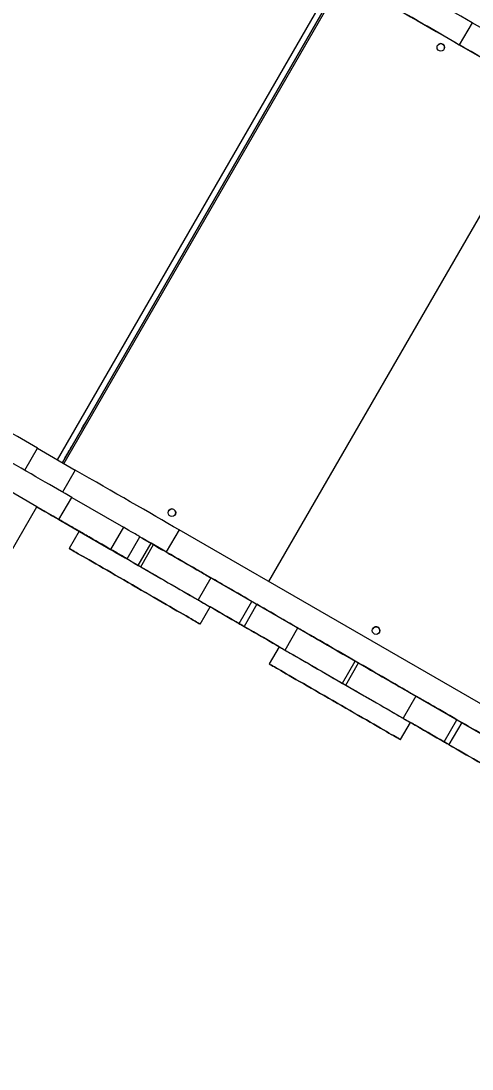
# Model space of a CAD drawing. Header units: millimetres. Extents: x -9848 to 7178, y -5300 to 6667.
# Drawn here: x 731 to 1207, y -2025 to -918 of the extents above; entities that cross this region are included whole.
import ezdxf

# ---------------------------------------------------------------- set-up
doc = ezdxf.new("R2010")
doc.units = ezdxf.units.MM
for name, color, linetype in [('DIKOM_ОБЪЕКТ', 7, 'Continuous'), ('DIKOM_РАЗМЕР_ЗОНА', 7, 'Continuous'), ('DIKOM_РАЗМЕР_ОБЪЕКТА', 7, 'Continuous')]:
    doc.layers.add(name, color=color, linetype=linetype)
doc.styles.add('style1', font='arial.ttf', dxfattribs={"width": 0.8})
doc.dimstyles.new('1-50', dxfattribs={"dimtxt": 300, "dimasz": 200, "dimexe": 100, "dimexo": 0, "dimgap": 100, "dimtad": 0, "dimdec": 0, "dimtxsty": 'style1', "dimcen": 0, "dimclrd": 7, "dimclre": 7, "dimadec": 1, "dimazin": 2, "dimtfac": 1, "dimtdec": 0, "dimtmove": 1, "dimatfit": 3, "dimfxl": 0, "dimlwd": 25, "dimlwe": 18, "dimarcsym": 0})

# ---------------------------------------------------------------- blocks, each defined once
blk = doc.blocks.new('*D21')
at = {"layer": 'Defpoints', "color": 0, "transparency": 16777216}
for p in [(4614.2, 781.1), (-7848.5, -207.2), (-7848.5, -4134.2)]:
    blk.add_point(p, dxfattribs=at)
at = {"layer": 'DIKOM_РАЗМЕР_ОБЪЕКТА', "color": 7, "lineweight": 18, "transparency": 16777216}
for p, q in [((4614.2, 781.1), (4614.2, -4234.2)), ((-7848.5, -207.2), (-7848.5, -4234.2))]:
    blk.add_line(p, q, dxfattribs=at)
at = {"layer": 'DIKOM_РАЗМЕР_ОБЪЕКТА', "color": 7, "lineweight": 25, "transparency": 16777216}
for p, q in [((-7648.5, -4134.2), (-2616.9, -4134.2)), ((4414.2, -4134.2), (-1537.1, -4134.2))]:
    blk.add_line(p, q, dxfattribs=at)
at = {"layer": 'DIKOM_РАЗМЕР_ОБЪЕКТА', "color": 7, "transparency": 16777216}
for points in [[(-7648.5, -4100.8), (-7648.5, -4167.5), (-7848.5, -4134.2)], [(4414.2, -4100.8), (4414.2, -4167.5), (4614.2, -4134.2)]]:
    blk.add_solid(points, dxfattribs=at)
at = {"layer": 'DIKOM_РАЗМЕР_ОБЪЕКТА', "color": 0, "transparency": 16777216, "insert": (-2077, -4134.2), "char_height": 300, "attachment_point": 5, "style": 'style1'}
blk.add_mtext('12450', dxfattribs=at)
blk = doc.blocks.new('*D19')
at = {"layer": 'Defpoints', "color": 0, "transparency": 16777216}
for p in [(6614.2, 297.4), (-9848.5, -323.2), (6614.2, -5102.9)]:
    blk.add_point(p, dxfattribs=at)
at = {"layer": 'DIKOM_РАЗМЕР_ЗОНА', "color": 7, "lineweight": 18, "transparency": 16777216}
for p, q in [((6614.2, 297.4), (6614.2, -5202.9)), ((-9848.5, -323.2), (-9848.5, -5202.9))]:
    blk.add_line(p, q, dxfattribs=at)
at = {"layer": 'DIKOM_РАЗМЕР_ЗОНА', "color": 7, "lineweight": 25, "transparency": 16777216}
for p, q in [((-9648.5, -5102.9), (-2606.9, -5102.9)), ((6414.2, -5102.9), (-1527.1, -5102.9))]:
    blk.add_line(p, q, dxfattribs=at)
at = {"layer": 'DIKOM_РАЗМЕР_ЗОНА', "color": 7, "transparency": 16777216}
for points in [[(-9648.5, -5069.6), (-9648.5, -5136.3), (-9848.5, -5102.9)], [(6414.2, -5069.6), (6414.2, -5136.3), (6614.2, -5102.9)]]:
    blk.add_solid(points, dxfattribs=at)
at = {"layer": 'DIKOM_РАЗМЕР_ЗОНА', "color": 0, "transparency": 16777216, "insert": (-2067, -5102.9), "char_height": 300, "attachment_point": 5, "style": 'style1'}
blk.add_mtext('16450', dxfattribs=at)

msp = doc.modelspace()

# ---------------------------------------------------------------- linework, layer by layer
at = {"layer": 'DIKOM_ОБЪЕКТ', "color": 7, "linetype": 'Continuous', "lineweight": 15}
for p, q in [((769.4, -1381.3), (1065.3, -868.6)), ((774.6, -1384.3), (1070.5, -871.6)), ((774.6, -1384.3), (1070.5, -871.6)), ((1070.5, -871.6), (774.6, -1384.3)), ((1072.1, -872.5), (776.1, -1385.2)), ((1207.4, -919.4), (1193.9, -942.8)), ((1811.8, -1268.5), (1207.4, -919.4)), ((1177.8, -933.5), (1172.6, -930.5)), ((1193.9, -942.8), (1798.3, -1291.9)), ((992.6, -1510.2), (1288.6, -997.5)), ((992.6, -1510.2), (1288.6, -997.5)), ((734.9, -1392.5), (748.4, -1369.2)), ((748.4, -1369.2), (788.3, -1392.2)), ((747.6, -1431), (661, -1381)), ((788.3, -1392.2), (774.8, -1415.6)), ((771, -1444.5), (784.5, -1421.1)), ((784.5, -1421.1), (839.1, -1452.7)), ((697.5, -1517.8), (747.5, -1431.2)), ((697.6, -1517.6), (747.6, -1431)), ((747.6, -1431), (747.5, -1431.2)), ((747.5, -1431.1), (771.6, -1445)), ((771.6, -1445), (747.5, -1431.1)), ((747.5, -1431.1), (747.5, -1431.1)), ((747.5, -1431.1), (747.5, -1431.1)), ((771, -1444.5), (825.6, -1476.1)), ((771.6, -1445), (771.6, -1445)), ((792.2, -1456.9), (773.3, -1446)), ((792.2, -1456.9), (781.7, -1475.1)), ((782.9, -1451.5), (782.9, -1451.5)), ((782.9, -1451.5), (782.9, -1451.5)), ((788.1, -1454.5), (792.2, -1456.9)), ((788.1, -1454.5), (792.2, -1456.9)), ((788.1, -1454.5), (788.1, -1454.5)), ((789.8, -1455.5), (792.2, -1456.9)), ((792.2, -1456.9), (789.8, -1455.5)), ((789.8, -1455.5), (789.8, -1455.5)), ((794.2, -1458), (794.2, -1458)), ((794.2, -1458), (794.2, -1458)), ((794.2, -1458), (794.2, -1458)), ((839.1, -1452.7), (825.6, -1476.1)), ((897.9, -1455.5), (884.4, -1478.8)), ((1502.3, -1804.5), (897.9, -1455.5)), ((843.1, -1486.2), (856.6, -1462.8)), ((854.8, -1493), (868.3, -1469.6)), ((857.4, -1494.5), (870.9, -1471.1)), ((868.3, -1469.6), (863.1, -1466.6)), ((868.3, -1469.6), (870.9, -1471.1)), ((884.4, -1478.8), (1488.8, -1827.9)), ((854.8, -1493), (857.4, -1494.5)), ((931.5, -1506.1), (918, -1529.5)), ((925.4, -1502.6), (925.4, -1502.6)), ((918, -1529.5), (918, -1529.5)), ((920.3, -1555.1), (930.8, -1536.9)), ((931.8, -1537.5), (931.8, -1537.5)), ((961.3, -1554.5), (974.8, -1531.1)), ((980, -1534.1), (966.5, -1557.5)), ((974.8, -1531.1), (980, -1534.1)), ((961.3, -1554.5), (966.5, -1557.5)), ((1009.8, -1582.5), (1023.3, -1559.1)), ((1009.8, -1582.5), (1023.3, -1559.1)), ((1023.3, -1559.1), (1023.3, -1559.1)), ((1003.7, -1579), (993.2, -1597.2)), ((998.5, -1576), (998.5, -1576)), ((998.5, -1576), (998.5, -1576)), ((1003.7, -1579.1), (1003.1, -1578.7)), ((1009.8, -1582.5), (1009.8, -1582.5)), ((1070.4, -1617.5), (1083.9, -1594.1)), ((1083.9, -1594.1), (1078.7, -1591.1)), ((1083.9, -1594.1), (1087.4, -1596.1)), ((1073.9, -1619.5), (1087.4, -1596.1)), ((1070.4, -1617.5), (1073.9, -1619.5)), ((1141.1, -1627.1), (1141.1, -1627.1)), ((1148, -1631.1), (1134.5, -1654.5)), ((1131.8, -1677.2), (1142.3, -1659)), ((1134.5, -1654.5), (1134.5, -1654.5)), ((1142.3, -1659), (1142.3, -1659)), ((1142.3, -1659), (1142.3, -1659)), ((1142.3, -1659), (1142.3, -1659)), ((1177.8, -1679.5), (1191.3, -1656.1)), ((1196.5, -1659.1), (1183, -1682.5)), ((1191.3, -1656.1), (1196.5, -1659.1)), ((1147.5, -1662), (1147.5, -1662)), ((1177.8, -1679.5), (1183, -1682.5))]:
    msp.add_line(p, q, dxfattribs=at)
at = {"layer": 'DIKOM_ОБЪЕКТ', "color": 7, "linetype": 'Continuous', "lineweight": 15, "flags": 128}
for points in [[(1207.4, -919.4), (1201.5, -916), (1195.5, -912.5), (1189.3, -908.9), (1182.9, -905.3), (1176.4, -901.5), (1169.7, -897.6), (1162.9, -893.7), (1155.9, -889.7), (1148.9, -885.6), (1141.8, -881.5), (1134.6, -877.4), (1127.3, -873.2), (1120, -868.9), (1112.6, -864.7), (1105.2, -860.4), (1097.8, -856.1)], [(1084.3, -879.5), (1091.7, -883.8), (1099.1, -888), (1106.5, -892.3), (1113.8, -896.5), (1121.1, -900.7), (1128.3, -904.9), (1135.4, -909), (1142.4, -913.1), (1149.4, -917.1), (1156.2, -921), (1162.9, -924.9), (1169.4, -928.6), (1175.8, -932.3), (1182, -935.9), (1188, -939.4), (1193.9, -942.8)], [(1172.6, -930.5), (1168.3, -928), (1164.1, -925.6), (1159.9, -923.2), (1155.7, -920.8), (1151.7, -918.5), (1147.8, -916.2), (1144, -914), (1140.4, -911.9), (1136.9, -909.9), (1133.7, -908.1), (1130.7, -906.3), (1127.9, -904.7), (1125.4, -903.3), (1123.1, -901.9), (1121.1, -900.8), (1119.4, -899.8), (1118, -899), (1116.9, -898.3), (1116.1, -897.9), (1115.6, -897.6), (1115.4, -897.5)], [(1234.9, -966.5), (1234.8, -966.4), (1234.3, -966.2), (1233.5, -965.7), (1232.4, -965.1), (1231, -964.2), (1229.3, -963.2), (1227.3, -962.1), (1225, -960.8), (1222.5, -959.3), (1219.7, -957.7), (1216.7, -956), (1213.4, -954.1), (1210, -952.1), (1206.4, -950), (1202.6, -947.8), (1198.7, -945.6), (1194.6, -943.2), (1190.5, -940.9), (1186.3, -938.4), (1182.1, -936), (1177.8, -933.5)], [(748.4, -1369.2), (744.1, -1366.7), (739.8, -1364.2), (735.5, -1361.7), (731.4, -1359.3), (727.2, -1356.9), (723.2, -1354.6), (719.4, -1352.4), (715.7, -1350.3), (712.1, -1348.2), (708.7, -1346.3), (705.6, -1344.4), (702.6, -1342.7), (699.9, -1341.2), (697.4, -1339.7), (695.2, -1338.5), (693.3, -1337.3), (691.6, -1336.4), (690.3, -1335.6), (689.2, -1335), (688.4, -1334.5), (688, -1334.3), (687.8, -1334.2)], [(800, -1340.2), (799.9, -1340.3), (799.7, -1340.8), (799.2, -1341.5), (798.7, -1342.5), (798, -1343.6), (797.4, -1344.8), (796.7, -1345.9), (796.1, -1347), (795.6, -1347.8), (795.2, -1348.5), (795, -1348.8), (795, -1348.8), (795.2, -1348.5), (795.6, -1347.8), (796.1, -1347), (796.7, -1345.9), (797.4, -1344.8), (798, -1343.6), (798.7, -1342.5), (799.2, -1341.5), (799.7, -1340.8), (799.9, -1340.3), (800, -1340.2)], [(784.5, -1367), (784.4, -1367.2), (784.2, -1367.6), (783.7, -1368.4), (783.1, -1369.4), (782.4, -1370.7), (781.6, -1372.1), (780.7, -1373.6), (779.9, -1375.1), (779, -1376.5), (778.3, -1377.8), (777.6, -1379), (777.1, -1379.9), (776.7, -1380.5), (776.5, -1380.8), (776.5, -1380.8), (776.7, -1380.5), (777.1, -1379.9), (777.6, -1379), (778.3, -1377.8), (779, -1376.5), (779.9, -1375.1), (780.7, -1373.6), (781.6, -1372.1), (782.4, -1370.7), (783.1, -1369.4), (783.7, -1368.4), (784.2, -1367.6), (784.4, -1367.2), (784.5, -1367)], [(784.5, -1421.1), (781.1, -1419.2), (777.5, -1417.1), (773.7, -1414.9), (769.6, -1412.6), (765.4, -1410.1), (760.9, -1407.6), (756.3, -1404.9), (751.5, -1402.1), (746.6, -1399.3), (741.6, -1396.4), (736.5, -1393.4), (731.2, -1390.4), (726, -1387.4), (720.7, -1384.3), (715.3, -1381.2)], [(897.9, -1455.5), (892, -1452.1), (886, -1448.6), (879.8, -1445), (873.4, -1441.3), (866.9, -1437.6), (860.2, -1433.7), (853.4, -1429.8), (846.4, -1425.8), (839.4, -1421.7), (832.3, -1417.6), (825.1, -1413.4), (817.8, -1409.2), (810.5, -1405), (803.1, -1400.7), (795.7, -1396.5), (788.3, -1392.2)], [(773.3, -1446), (770.4, -1444.4), (767.6, -1442.7), (764.8, -1441.1), (762.1, -1439.5), (759.5, -1438.1), (757.1, -1436.7), (755, -1435.4), (753, -1434.3), (751.3, -1433.3), (749.9, -1432.5), (748.8, -1431.9), (748, -1431.4), (747.5, -1431.1), (747.5, -1431.1)], [(747.6, -1431), (751.9, -1433.5), (756.1, -1436), (760.2, -1438.3), (764, -1440.5), (767.6, -1442.6), (771, -1444.5)], [(766.2, -1441.8), (766, -1441.7), (765.6, -1441.5), (764.9, -1441.1), (764, -1440.6), (763, -1440), (761.9, -1439.4), (761, -1438.8), (760.2, -1438.4), (759.6, -1438), (759.3, -1437.8), (759.3, -1437.8), (759.6, -1438), (760.2, -1438.4), (761, -1438.8), (761.9, -1439.4), (763, -1440), (764, -1440.6), (764.9, -1441.1), (765.6, -1441.5), (766, -1441.7), (766.2, -1441.8)], [(776.1, -1447.5), (776, -1447.5), (775.5, -1447.2), (774.8, -1446.8), (773.9, -1446.3), (772.9, -1445.7), (771.9, -1445.1), (770.9, -1444.5), (770.1, -1444.1), (769.5, -1443.7), (769.2, -1443.6), (769.2, -1443.6), (769.5, -1443.7), (770.1, -1444.1), (770.9, -1444.5), (771.9, -1445.1), (772.9, -1445.7), (773.9, -1446.3), (774.8, -1446.8), (775.5, -1447.2), (776, -1447.5), (776.1, -1447.5)], [(771.6, -1445), (774.4, -1446.5), (777, -1448.1), (779.6, -1449.6), (782.1, -1451), (784.4, -1452.4), (786.6, -1453.6), (788.5, -1454.7), (790.2, -1455.7), (791.6, -1456.5), (792.7, -1457.1), (793.5, -1457.6), (794, -1457.9), (794.2, -1458)], [(786.2, -1453.4), (784.6, -1452.4), (782.9, -1451.4), (781.1, -1450.4), (779.3, -1449.4), (777.4, -1448.3), (775.5, -1447.2), (773.6, -1446.1), (771.6, -1445)], [(789.8, -1455.5), (788.5, -1454.7), (787.2, -1454), (786, -1453.3), (784.9, -1452.7), (784, -1452.2), (783.4, -1451.8), (783, -1451.6), (782.9, -1451.5)], [(782.9, -1451.5), (783, -1451.6), (783.4, -1451.8), (784, -1452.2), (784.9, -1452.7), (786, -1453.3), (787.2, -1454), (788.5, -1454.7), (789.8, -1455.5)], [(799.7, -1461.2), (799.4, -1461), (798.8, -1460.6), (797.9, -1460.1), (796.8, -1459.5), (795.5, -1458.7), (794, -1457.9), (792.4, -1457), (790.8, -1456), (789.2, -1455.1), (787.6, -1454.2), (786.2, -1453.4)], [(792.2, -1456.9), (792.4, -1457), (792.8, -1457.2), (793.6, -1457.7), (794.7, -1458.3), (796.1, -1459.1), (797.7, -1460.1), (799.7, -1461.2), (801.9, -1462.5), (804.4, -1463.9), (807.1, -1465.5), (810.1, -1467.2), (813.3, -1469.1), (816.8, -1471.1), (820.4, -1473.2), (824.2, -1475.4), (828.2, -1477.7), (832.3, -1480), (836.6, -1482.5), (841, -1485), (845.4, -1487.6), (850, -1490.2), (854.6, -1492.9), (859.2, -1495.5), (863.8, -1498.2), (868.4, -1500.9), (873, -1503.5), (877.6, -1506.2), (882, -1508.7), (886.4, -1511.3), (890.7, -1513.7), (894.8, -1516.1), (898.8, -1518.4), (902.6, -1520.6), (906.2, -1522.7), (909.7, -1524.7), (912.9, -1526.5), (915.9, -1528.3), (918.6, -1529.9), (921.1, -1531.3), (923.3, -1532.6), (925.3, -1533.7), (927, -1534.7), (928.3, -1535.5), (929.4, -1536.1), (930.2, -1536.5), (930.6, -1536.8), (930.8, -1536.9)], [(794.2, -1458), (794.3, -1458.1), (794.8, -1458.3), (795.5, -1458.8), (796.6, -1459.4), (798, -1460.2), (799.6, -1461.1), (801.6, -1462.3), (803.8, -1463.5), (806.2, -1465), (809, -1466.5), (811.9, -1468.2), (815.1, -1470.1), (818.4, -1472), (822, -1474.1), (825.7, -1476.2), (829.6, -1478.4), (833.6, -1480.8), (837.7, -1483.1), (841.9, -1485.5), (846.1, -1488), (850.4, -1490.5), (854.8, -1493)], [(837, -1482.7), (832.3, -1479.9), (827.8, -1477.4), (823.6, -1475), (819.8, -1472.7), (816.2, -1470.7), (812.9, -1468.8), (810, -1467.1), (807.3, -1465.6), (804.9, -1464.2), (802.9, -1463), (801.1, -1462), (799.7, -1461.2)], [(807.9, -1465.9), (807.7, -1465.8), (807.3, -1465.5), (806.6, -1465.1), (805.7, -1464.6), (804.7, -1464), (803.7, -1463.4), (802.7, -1462.9), (801.9, -1462.4), (801.3, -1462.1), (801, -1461.9), (801, -1461.9), (801.3, -1462.1), (801.9, -1462.4), (802.7, -1462.9), (803.7, -1463.4), (804.7, -1464), (805.7, -1464.6), (806.6, -1465.1), (807.3, -1465.5), (807.7, -1465.8), (807.9, -1465.9)], [(856.6, -1462.8), (856.5, -1462.7), (856.1, -1462.5), (855.4, -1462.1), (854.4, -1461.5), (853.1, -1460.8), (851.5, -1459.8), (849.5, -1458.7), (847.3, -1457.5), (844.9, -1456), (842.1, -1454.4), (839.1, -1452.7)], [(855.9, -1462.4), (859.9, -1464.7), (866.3, -1468.4), (872.5, -1472), (878.5, -1475.5), (884.4, -1478.8)], [(856.5, -1462.8), (859.6, -1464.6), (863.9, -1467.1), (868.3, -1469.6)], [(863.1, -1466.6), (858.8, -1464.1), (856.6, -1462.8)], [(925.4, -1502.6), (925.3, -1502.5), (924.8, -1502.2), (924, -1501.8), (922.9, -1501.1), (921.5, -1500.3), (919.8, -1499.3), (917.8, -1498.2), (915.5, -1496.9), (913, -1495.4), (910.2, -1493.8), (907.2, -1492), (903.9, -1490.2), (900.5, -1488.2), (896.9, -1486.1), (893.1, -1483.9), (889.2, -1481.6), (885.1, -1479.3), (881, -1476.9), (876.8, -1474.5), (872.6, -1472), (868.3, -1469.6)], [(870.9, -1471.1), (875.2, -1473.6), (879.5, -1476.1), (883.8, -1478.5), (887.9, -1481), (892.1, -1483.3), (896.1, -1485.6), (899.9, -1487.9), (903.6, -1490), (907.2, -1492.1), (910.6, -1494), (913.7, -1495.9), (916.7, -1497.6), (919.4, -1499.1), (921.9, -1500.5), (924.1, -1501.8), (926, -1502.9), (927.7, -1503.9), (929, -1504.7), (930.1, -1505.3), (930.9, -1505.7), (931.3, -1506), (931.5, -1506.1)], [(920.3, -1555.1), (920.1, -1555), (919.7, -1554.7), (918.9, -1554.3), (917.8, -1553.7), (916.4, -1552.9), (914.8, -1551.9), (912.8, -1550.8), (910.6, -1549.5), (908.1, -1548.1), (905.4, -1546.5), (902.4, -1544.7), (899.2, -1542.9), (895.7, -1540.9), (892.1, -1538.8), (888.3, -1536.6), (884.3, -1534.3), (880.2, -1531.9), (875.9, -1529.5), (871.5, -1526.9), (867.1, -1524.4), (862.5, -1521.7), (857.9, -1519.1), (853.3, -1516.4), (848.7, -1513.7), (844.1, -1511.1), (839.5, -1508.4), (834.9, -1505.8), (830.5, -1503.2), (826.1, -1500.7), (821.8, -1498.2), (817.7, -1495.9), (813.7, -1493.6), (809.9, -1491.4), (806.3, -1489.3), (802.8, -1487.3), (799.6, -1485.4), (796.6, -1483.7), (793.9, -1482.1), (791.4, -1480.7), (789.2, -1479.4), (787.2, -1478.3), (785.6, -1477.3), (784.2, -1476.5), (783.1, -1475.9), (782.3, -1475.4), (781.9, -1475.2), (781.7, -1475.1), (781.9, -1475.2), (782.3, -1475.4), (783.1, -1475.9), (784.2, -1476.5), (785.6, -1477.3), (787.2, -1478.2), (789.2, -1479.4), (791.4, -1480.7), (793.9, -1482.1), (796.6, -1483.7), (799.6, -1485.4), (802.8, -1487.3), (806.3, -1489.2), (809.9, -1491.3), (813.7, -1493.5), (817.7, -1495.8), (821.8, -1498.2), (826.1, -1500.7), (830.5, -1503.2), (834.9, -1505.8), (839.5, -1508.4), (844.1, -1511.1), (848.7, -1513.7), (853.3, -1516.4), (857.9, -1519.1), (862.5, -1521.7), (867.1, -1524.3), (871.5, -1526.9), (875.9, -1529.4), (880.2, -1531.9), (884.3, -1534.3), (888.3, -1536.6), (892.1, -1538.8), (895.7, -1540.9), (899.2, -1542.9), (902.4, -1544.7), (905.4, -1546.5), (908.1, -1548), (910.6, -1549.5), (912.8, -1550.8), (914.8, -1551.9), (916.5, -1552.9), (917.8, -1553.7), (918.9, -1554.3), (919.7, -1554.7), (920.1, -1555), (920.3, -1555.1)], [(825.6, -1476.1), (828.6, -1477.8), (831.4, -1479.4), (833.8, -1480.8), (836, -1482.1), (838, -1483.2), (839.6, -1484.1), (840.9, -1484.9), (841.9, -1485.5), (842.6, -1485.9), (843, -1486.1), (843.1, -1486.2), (842.8, -1486), (842.3, -1485.7), (841.4, -1485.2), (840.2, -1484.5), (838.8, -1483.7), (837, -1482.7)], [(857.4, -1494.5), (861.7, -1497), (866, -1499.5), (870.3, -1501.9), (874.4, -1504.3), (878.6, -1506.7), (882.6, -1509), (886.4, -1511.3), (890.1, -1513.4), (893.7, -1515.5), (897.1, -1517.4), (900.2, -1519.2), (903.2, -1520.9), (905.9, -1522.5), (908.4, -1523.9), (910.6, -1525.2), (912.5, -1526.3), (914.2, -1527.3), (915.5, -1528.1), (916.6, -1528.7), (917.4, -1529.1), (917.8, -1529.4), (918, -1529.5)], [(974.8, -1531.1), (971, -1528.9), (967.3, -1526.7), (963.6, -1524.6), (960, -1522.5), (956.5, -1520.5), (953.2, -1518.6), (950, -1516.8), (947, -1515), (944.2, -1513.4), (941.6, -1511.9), (939.3, -1510.6), (937.3, -1509.4), (935.6, -1508.4), (934.1, -1507.6), (933, -1506.9), (932.2, -1506.5), (931.7, -1506.2), (931.5, -1506.1)], [(854.5, -1517.1), (854.3, -1517), (853.9, -1516.7), (853.2, -1516.3), (852.3, -1515.8), (851.3, -1515.2), (850.2, -1514.6), (849.3, -1514.1), (848.5, -1513.6), (847.9, -1513.3), (847.6, -1513.1), (847.6, -1513.1), (847.9, -1513.3), (848.5, -1513.6), (849.3, -1514.1), (850.2, -1514.6), (851.3, -1515.2), (852.3, -1515.8), (853.2, -1516.3), (853.9, -1516.7), (854.3, -1517), (854.5, -1517.1)], [(918, -1529.5), (918.2, -1529.6), (918.7, -1529.9), (919.5, -1530.3), (920.6, -1531), (922.1, -1531.8), (923.8, -1532.8), (925.8, -1534), (928.1, -1535.3), (930.7, -1536.8), (933.5, -1538.4), (936.5, -1540.1), (939.7, -1542), (943, -1543.9), (946.5, -1545.9), (950.1, -1548), (953.8, -1550.1), (957.5, -1552.3), (961.3, -1554.5)], [(930.8, -1536.9), (931.3, -1537.2), (931.7, -1537.4), (931.8, -1537.5)], [(931.8, -1537.5), (931.7, -1537.4), (931.3, -1537.2), (930.8, -1536.9)], [(944.4, -1544.8), (937.4, -1540.8), (930.8, -1536.9)], [(1023.3, -1559.1), (1023.1, -1559), (1022.6, -1558.7), (1021.8, -1558.2), (1020.7, -1557.6), (1019.2, -1556.8), (1017.5, -1555.7), (1015.5, -1554.6), (1013.2, -1553.2), (1010.6, -1551.8), (1007.8, -1550.2), (1004.8, -1548.4), (1001.6, -1546.6), (998.3, -1544.7), (994.8, -1542.6), (991.2, -1540.6), (987.5, -1538.4), (983.8, -1536.3), (980, -1534.1)], [(1003.1, -1578.7), (997.7, -1575.6), (992.4, -1572.5), (987, -1569.4), (981.8, -1566.4), (976.6, -1563.4), (971.6, -1560.5), (966.6, -1557.6), (961.8, -1554.9), (957.2, -1552.2), (952.7, -1549.6), (948.4, -1547.1), (944.4, -1544.8)], [(963.4, -1555.7), (963.3, -1555.6), (962.8, -1555.4), (962.1, -1555), (961.2, -1554.5), (960.2, -1553.9), (959.2, -1553.3), (958.2, -1552.7), (957.4, -1552.3), (956.8, -1551.9), (956.5, -1551.7), (956.5, -1551.7), (956.8, -1551.9), (957.4, -1552.3), (958.2, -1552.7), (959.2, -1553.3), (960.2, -1553.9), (961.2, -1554.5), (962.1, -1555), (962.8, -1555.4), (963.3, -1555.6), (963.4, -1555.7)], [(967.4, -1558), (967.2, -1557.9), (966.8, -1557.6), (966.1, -1557.2), (965.2, -1556.7), (964.2, -1556.1), (963.1, -1555.5), (962.2, -1555), (961.4, -1554.5), (960.8, -1554.2), (960.5, -1554), (960.5, -1554), (960.8, -1554.2), (961.4, -1554.5), (962.2, -1555), (963.1, -1555.5), (964.2, -1556.1), (965.2, -1556.7), (966.1, -1557.2), (966.8, -1557.6), (967.2, -1557.9), (967.4, -1558)], [(966.5, -1557.5), (970.3, -1559.7), (974, -1561.8), (977.7, -1563.9), (981.3, -1566), (984.8, -1568), (988.1, -1570), (991.3, -1571.8), (994.3, -1573.5), (997.1, -1575.2), (999.7, -1576.6), (1002, -1578), (1004, -1579.1), (1005.7, -1580.1), (1007.2, -1581), (1008.3, -1581.6), (1009.1, -1582.1), (1009.6, -1582.4), (1009.8, -1582.5)], [(1078.7, -1591.1), (1074.4, -1588.6), (1070.2, -1586.2), (1066, -1583.8), (1061.9, -1581.4), (1057.8, -1579), (1053.9, -1576.8), (1050.1, -1574.6), (1046.5, -1572.5), (1043.1, -1570.5), (1039.8, -1568.7), (1036.8, -1566.9), (1034, -1565.3), (1031.5, -1563.8), (1029.2, -1562.5), (1027.2, -1561.4), (1025.5, -1560.4), (1024.1, -1559.6), (1023.3, -1559.1)], [(1023.3, -1559.1), (1023.4, -1559.2), (1023.9, -1559.5), (1024.7, -1559.9), (1025.7, -1560.5), (1027.1, -1561.3), (1028.8, -1562.3), (1030.7, -1563.4), (1032.9, -1564.7), (1035.4, -1566.1), (1038.1, -1567.7), (1041, -1569.4), (1044.2, -1571.2), (1047.6, -1573.2), (1051.1, -1575.2), (1054.8, -1577.4), (1058.7, -1579.6), (1062.7, -1581.9), (1066.8, -1584.3), (1071, -1586.7), (1075.3, -1589.1), (1079.6, -1591.6), (1083.9, -1594.1)], [(1003.7, -1579), (1002.8, -1578.5), (1001.6, -1577.8), (1000.5, -1577.2), (999.7, -1576.7), (999, -1576.3), (998.6, -1576.1), (998.5, -1576)], [(998.5, -1576), (998.6, -1576.1), (999, -1576.3), (999.7, -1576.7), (1000.5, -1577.2), (1001.6, -1577.8), (1002.8, -1578.5), (1003.7, -1579)], [(1003.7, -1579), (1003.9, -1579.1), (1004.3, -1579.4), (1005.1, -1579.8), (1006.2, -1580.4), (1007.5, -1581.2), (1009.2, -1582.2), (1011.2, -1583.3), (1013.4, -1584.6), (1015.9, -1586), (1018.6, -1587.6), (1021.6, -1589.3), (1024.8, -1591.2), (1028.3, -1593.2), (1031.9, -1595.3), (1035.7, -1597.5), (1039.7, -1599.8), (1043.8, -1602.2), (1048.1, -1604.6), (1052.5, -1607.2), (1056.9, -1609.7), (1061.5, -1612.4), (1066.1, -1615), (1070.7, -1617.7), (1075.3, -1620.3), (1079.9, -1623), (1084.5, -1625.7), (1089.1, -1628.3), (1093.5, -1630.9), (1097.9, -1633.4), (1102.2, -1635.9), (1106.3, -1638.2), (1110.3, -1640.5), (1114.1, -1642.7), (1117.7, -1644.8), (1121.2, -1646.8), (1124.4, -1648.7), (1127.4, -1650.4), (1130.1, -1652), (1132.6, -1653.4), (1134.8, -1654.7), (1136.8, -1655.8), (1138.4, -1656.8), (1139.8, -1657.6), (1140.9, -1658.2), (1141.7, -1658.7), (1142.1, -1658.9), (1142.3, -1659)], [(1009.8, -1582.5), (1009.9, -1582.6), (1010.4, -1582.9), (1011.2, -1583.3), (1012.2, -1583.9), (1013.6, -1584.7), (1015.3, -1585.7), (1017.2, -1586.8), (1019.4, -1588.1), (1021.9, -1589.5), (1024.6, -1591.1), (1027.5, -1592.8), (1030.7, -1594.6), (1034.1, -1596.5), (1037.6, -1598.6), (1041.3, -1600.7), (1045.2, -1603), (1049.2, -1605.3), (1053.3, -1607.6), (1057.5, -1610.1), (1061.8, -1612.5), (1066.1, -1615), (1070.4, -1617.5)], [(1141.1, -1627.1), (1140.9, -1627), (1140.4, -1626.7), (1139.6, -1626.3), (1138.5, -1625.6), (1137.1, -1624.8), (1135.4, -1623.8), (1133.4, -1622.7), (1131.1, -1621.4), (1128.6, -1619.9), (1125.8, -1618.3), (1122.8, -1616.5), (1119.6, -1614.7), (1116.1, -1612.7), (1112.5, -1610.6), (1108.7, -1608.4), (1104.8, -1606.2), (1100.8, -1603.8), (1096.6, -1601.4), (1092.4, -1599), (1088.2, -1596.6), (1083.9, -1594.1)], [(1131.8, -1677.2), (1131.6, -1677.1), (1131.2, -1676.9), (1130.4, -1676.4), (1129.3, -1675.8), (1127.9, -1675), (1126.3, -1674), (1124.3, -1672.9), (1122.1, -1671.6), (1119.6, -1670.2), (1116.9, -1668.6), (1113.9, -1666.9), (1110.7, -1665), (1107.2, -1663), (1103.6, -1660.9), (1099.8, -1658.7), (1095.8, -1656.4), (1091.7, -1654.1), (1087.4, -1651.6), (1083, -1649.1), (1078.5, -1646.5), (1074, -1643.9), (1069.4, -1641.2), (1064.8, -1638.6), (1060.2, -1635.9), (1055.6, -1633.2), (1051, -1630.6), (1046.4, -1627.9), (1042, -1625.4), (1037.6, -1622.8), (1033.3, -1620.4), (1029.2, -1618), (1025.2, -1615.7), (1021.4, -1613.5), (1017.8, -1611.4), (1014.3, -1609.4), (1011.1, -1607.5), (1008.1, -1605.8), (1005.4, -1604.2), (1002.9, -1602.8), (1000.7, -1601.5), (998.7, -1600.4), (997, -1599.4), (995.7, -1598.6), (994.6, -1598), (993.8, -1597.6), (993.4, -1597.3), (993.2, -1597.2), (993.4, -1597.3), (993.8, -1597.6), (994.6, -1598), (995.7, -1598.6), (997, -1599.4), (998.7, -1600.4), (1000.7, -1601.5), (1002.9, -1602.8), (1005.4, -1604.2), (1008.1, -1605.8), (1011.1, -1607.5), (1014.3, -1609.4), (1017.8, -1611.4), (1021.4, -1613.5), (1025.2, -1615.7), (1029.2, -1618), (1033.3, -1620.4), (1037.6, -1622.8), (1042, -1625.3), (1046.4, -1627.9), (1051, -1630.5), (1055.6, -1633.2), (1060.2, -1635.9), (1064.8, -1638.5), (1069.4, -1641.2), (1074, -1643.9), (1078.6, -1646.5), (1083, -1649), (1087.4, -1651.6), (1091.7, -1654), (1095.8, -1656.4), (1099.8, -1658.7), (1103.6, -1660.9), (1107.2, -1663), (1110.7, -1665), (1113.9, -1666.9), (1116.9, -1668.6), (1119.6, -1670.2), (1122.1, -1671.6), (1124.3, -1672.9), (1126.3, -1674), (1127.9, -1675), (1129.3, -1675.8), (1130.4, -1676.4), (1131.2, -1676.8), (1131.6, -1677.1), (1131.8, -1677.2)], [(1087.4, -1596.1), (1091.7, -1598.6), (1096, -1601.1), (1100.2, -1603.6), (1104.4, -1606), (1108.5, -1608.4), (1112.5, -1610.7), (1116.4, -1612.9), (1120.1, -1615), (1123.7, -1617.1), (1127.1, -1619), (1130.2, -1620.9), (1133.2, -1622.6), (1135.9, -1624.1), (1138.4, -1625.6), (1140.6, -1626.8), (1142.5, -1628), (1144.2, -1628.9), (1145.5, -1629.7), (1146.6, -1630.3), (1147.4, -1630.8), (1147.8, -1631), (1148, -1631.1)], [(1073.9, -1619.5), (1078.2, -1622), (1082.5, -1624.5), (1086.7, -1627), (1090.9, -1629.4), (1095, -1631.7), (1099, -1634), (1102.9, -1636.3), (1106.6, -1638.4), (1110.2, -1640.5), (1113.6, -1642.4), (1116.7, -1644.3), (1119.7, -1646), (1122.4, -1647.5), (1124.9, -1649), (1127.1, -1650.2), (1129, -1651.3), (1130.7, -1652.3), (1132, -1653.1), (1133.1, -1653.7), (1133.9, -1654.1), (1134.3, -1654.4), (1134.5, -1654.5)], [(1066, -1639.2), (1065.8, -1639.1), (1065.4, -1638.9), (1064.7, -1638.5), (1063.8, -1637.9), (1062.8, -1637.4), (1061.7, -1636.8), (1060.8, -1636.2), (1060, -1635.7), (1059.4, -1635.4), (1059.1, -1635.2), (1059.1, -1635.2), (1059.4, -1635.4), (1060, -1635.7), (1060.8, -1636.2), (1061.7, -1636.8), (1062.8, -1637.4), (1063.8, -1637.9), (1064.7, -1638.5), (1065.4, -1638.9), (1065.8, -1639.1), (1066, -1639.2)], [(1191.3, -1656.1), (1187.5, -1653.9), (1183.8, -1651.8), (1180.1, -1649.6), (1176.5, -1647.6), (1173, -1645.5), (1169.6, -1643.6), (1166.5, -1641.8), (1163.5, -1640), (1160.7, -1638.4), (1158.1, -1637), (1155.8, -1635.6), (1153.8, -1634.5), (1152, -1633.5), (1150.6, -1632.6), (1149.5, -1632), (1148.6, -1631.5), (1148.2, -1631.2), (1148, -1631.1)], [(1134.5, -1654.5), (1134.7, -1654.6), (1135.1, -1654.9), (1136, -1655.4), (1137.1, -1656), (1138.5, -1656.8), (1140.3, -1657.8), (1142.3, -1659), (1144.6, -1660.3), (1147.2, -1661.8), (1150, -1663.4), (1153, -1665.2), (1156.1, -1667), (1159.5, -1668.9), (1163, -1670.9), (1166.6, -1673), (1170.3, -1675.2), (1174, -1677.3), (1177.8, -1679.5)], [(1160.9, -1669.8), (1153.9, -1665.8), (1147.2, -1661.9), (1142.2, -1659.1)], [(1142.3, -1659), (1143.2, -1659.6), (1144.4, -1660.3), (1145.4, -1660.9), (1146.3, -1661.4), (1146.9, -1661.7), (1147.3, -1662), (1147.5, -1662)], [(1147.5, -1662), (1147.3, -1662), (1146.9, -1661.7), (1146.3, -1661.4), (1145.4, -1660.9), (1144.4, -1660.3), (1143.2, -1659.6), (1142.3, -1659.1)], [(1239.8, -1684.1), (1239.6, -1684), (1239.1, -1683.7), (1238.3, -1683.3), (1237.2, -1682.6), (1235.7, -1681.8), (1234, -1680.8), (1232, -1679.6), (1229.7, -1678.3), (1227.1, -1676.8), (1224.3, -1675.2), (1221.3, -1673.5), (1218.1, -1671.6), (1214.8, -1669.7), (1211.3, -1667.7), (1207.7, -1665.6), (1204, -1663.5), (1200.3, -1661.3), (1196.5, -1659.1)], [(1219.6, -1703.7), (1214.2, -1700.6), (1208.8, -1697.5), (1203.5, -1694.5), (1198.3, -1691.4), (1193.1, -1688.4), (1188, -1685.5), (1183.1, -1682.7), (1178.3, -1679.9), (1173.7, -1677.2), (1169.2, -1674.6), (1164.9, -1672.2), (1160.9, -1669.8)], [(1179.5, -1680.5), (1179.3, -1680.4), (1178.9, -1680.2), (1178.2, -1679.7), (1177.3, -1679.2), (1176.3, -1678.7), (1175.3, -1678.1), (1174.3, -1677.5), (1173.5, -1677), (1172.9, -1676.7), (1172.6, -1676.5), (1172.6, -1676.5), (1172.9, -1676.7), (1173.5, -1677), (1174.3, -1677.5), (1175.3, -1678.1), (1176.3, -1678.7), (1177.3, -1679.2), (1178.2, -1679.7), (1178.9, -1680.2), (1179.3, -1680.4), (1179.5, -1680.5)], [(1183.9, -1683), (1183.7, -1682.9), (1183.3, -1682.7), (1182.6, -1682.3), (1181.7, -1681.7), (1180.7, -1681.2), (1179.6, -1680.6), (1178.7, -1680), (1177.9, -1679.5), (1177.3, -1679.2), (1177, -1679), (1177, -1679), (1177.3, -1679.2), (1177.9, -1679.5), (1178.7, -1680), (1179.6, -1680.6), (1180.7, -1681.2), (1181.7, -1681.7), (1182.6, -1682.3), (1183.3, -1682.7), (1183.7, -1682.9), (1183.9, -1683)], [(1183, -1682.5), (1186.8, -1684.7), (1190.5, -1686.8), (1194.2, -1689), (1197.8, -1691), (1201.3, -1693.1), (1204.6, -1695), (1207.8, -1696.8), (1210.8, -1698.6), (1213.6, -1700.2), (1216.2, -1701.6), (1218.5, -1703), (1220.5, -1704.1), (1222.2, -1705.2), (1223.7, -1706), (1224.8, -1706.6), (1225.6, -1707.1), (1226.1, -1707.4), (1226.3, -1707.5)]]:
    msp.add_lwpolyline(points, dxfattribs=at)
at = {"layer": 'DIKOM_ОБЪЕКТ', "color": 7, "linetype": 'Continuous', "lineweight": 15}
for centre in [(1174.4, -945.5), (890.4, -1437.4), (1106, -1561.9)]:
    msp.add_circle(centre, 4, dxfattribs=at)
for centre in [(1174.4, -945.5), (890.4, -1437.4), (1106, -1561.9)]:
    msp.add_arc(centre, 4, 331.1812, 151.1812, dxfattribs=at)

# ---------------------------------------------------------------- dimensions: what is measured, and where the dimension line sits
at = {"layer": 'DIKOM_РАЗМЕР_ЗОНА'}
dim = msp.add_linear_dim(base=(6614.2, -5102.9), p1=(-9848.5, -323.2), p2=(6614.2, 297.4), text='16450', dimstyle='1-50', override={"dimscale": 1, "dimtix": 0, "dimtofl": 1, "dimtmove": 1, "dimatfit": 3}, dxfattribs=at)
dim.commit()
dim.dimension.update_dxf_attribs({"geometry": '*D19', "text_midpoint": (-2067, -5102.9), "dimtype": 160})
at = {"layer": 'DIKOM_РАЗМЕР_ОБЪЕКТА'}
dim = msp.add_linear_dim(base=(-7848.5, -4134.2), p1=(4614.2, 781.1), p2=(-7848.5, -207.2), text='12450', dimstyle='1-50', override={"dimscale": 1, "dimtix": 0, "dimtofl": 1, "dimtmove": 1, "dimatfit": 3}, dxfattribs=at)
dim.commit()
dim.dimension.update_dxf_attribs({"geometry": '*D21', "text_midpoint": (-2077, -4134.2), "dimtype": 160})

doc.saveas('drawing.dxf')
